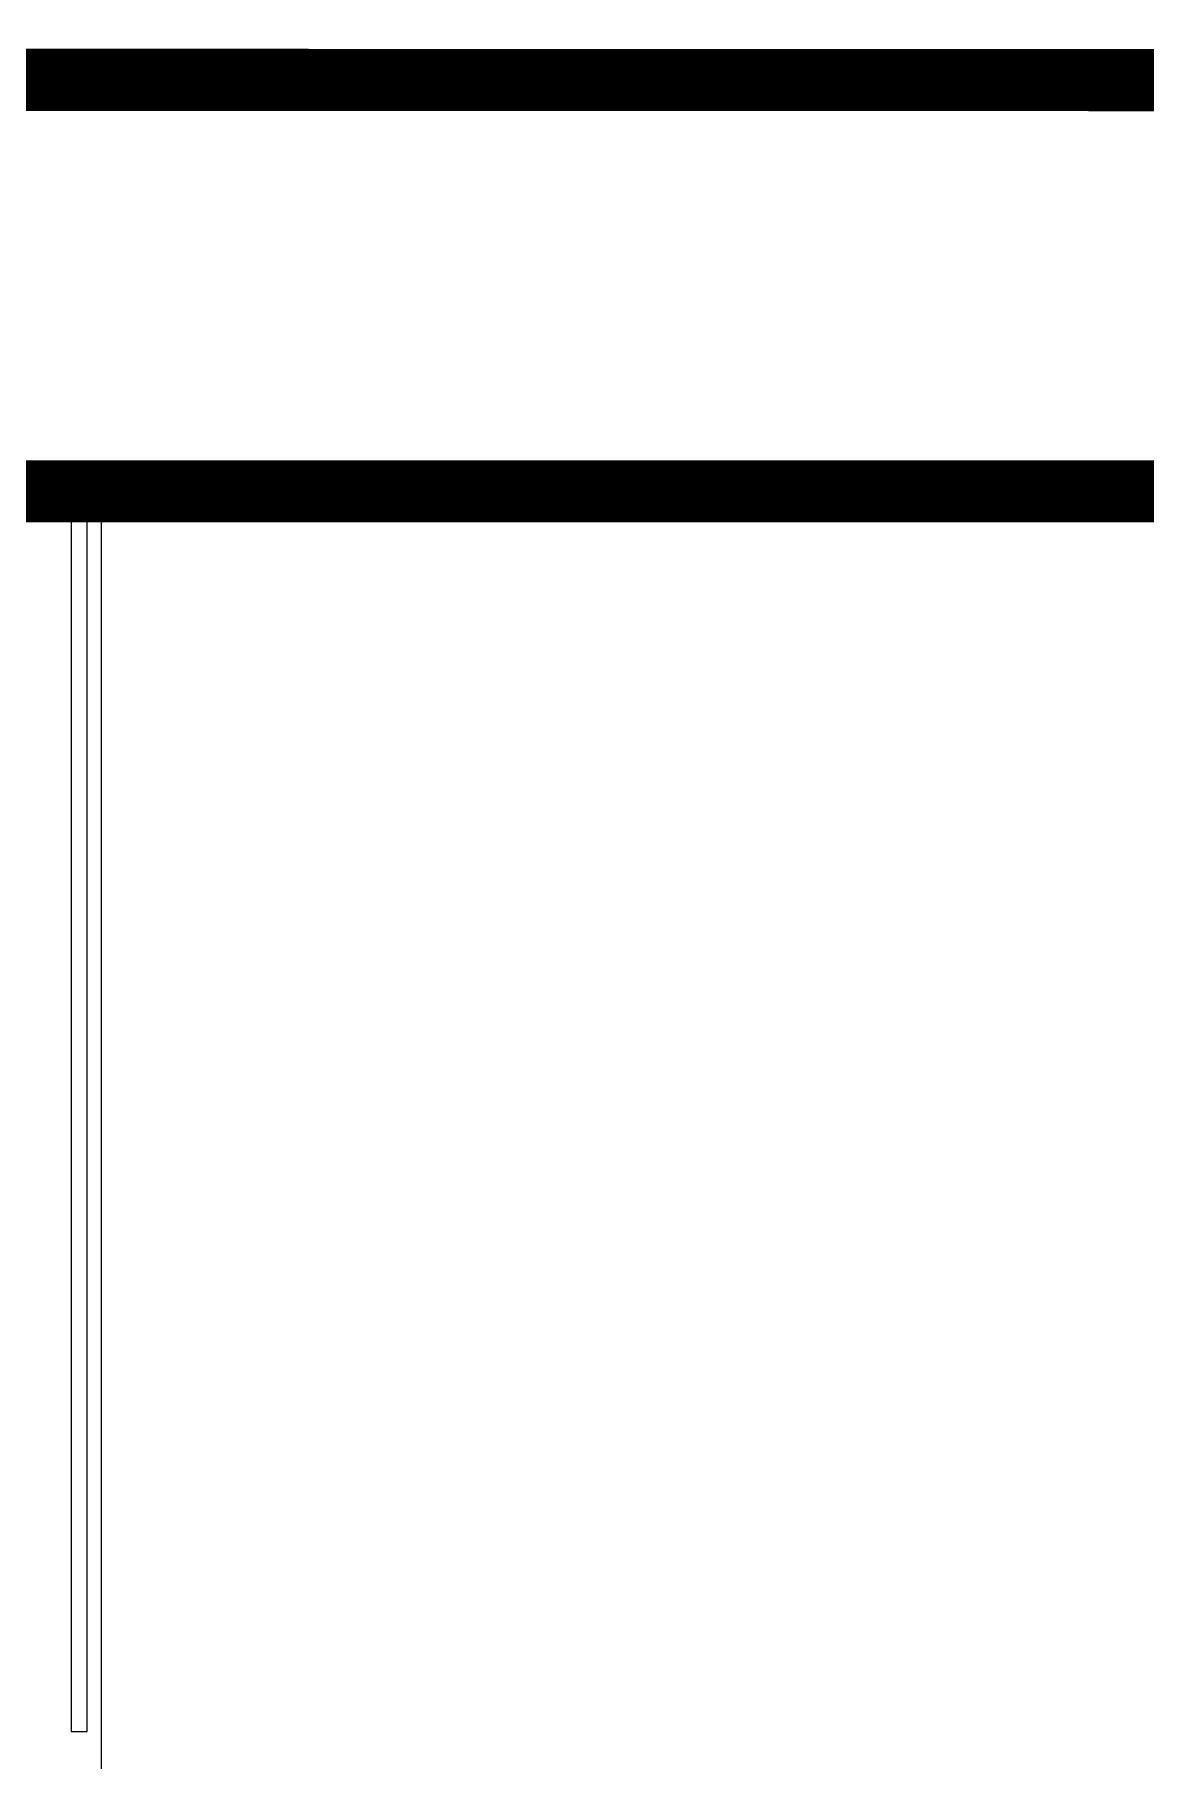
# Model space of a CAD drawing. Header units: metres. Extents: x 8 to 2416, y -346 to 476.
# Drawn here: x 220.58 to 221.116, y -239.049 to -238.216 of the extents above; entities that cross this region are included whole.
import ezdxf

# ---------------------------------------------------------------- set-up
doc = ezdxf.new("R2010")
doc.units = ezdxf.units.M
doc.linetypes.add('0', pattern=[0])
doc.layers.get('0').update_dxf_attribs({"color": 250, "linetype": '0', "lineweight": 20})
doc.layers.add('A-WALL', color=250, linetype='Continuous', lineweight=20)
doc.layers.add('baños', color=140, linetype='Continuous', lineweight=0)
doc.layers.add('REVESTIMIENTO EXTERIOR', color=7, linetype='Continuous', lineweight=5, true_color=0xffdebd)
doc.styles.get("Standard").update_dxf_attribs({"font": 'arial.ttf', "height": 0.1875})

# ---------------------------------------------------------------- blocks, each defined once
blk = doc.blocks.new('PL BASE 2N NASAS 09')
at = {"layer": 'A-WALL'}
for p, q in [((168.48755, -19.21171), (171.9825, -19.21171)), ((168.83755, -19.41171), (171.70755, -19.41171))]:
    blk.add_line(p, q, dxfattribs=at)
at = {"layer": 'baños'}
blk.add_line((170.64755, -20.56171), (170.64755, -19.41081), dxfattribs=at)
blk.add_lwpolyline([(170.63299, -19.41081), (170.63299, -20.01081), (170.64074, -20.01081), (170.64074, -19.41081)], close=True, dxfattribs=at)
at = {"layer": 'baños', "linetype": 'Continuous', "flags": 8}
for tag, p in [('MODELNUMBER', (167.1329, -5.63062, 0)), ('TRADENAME', (167.1329, -5.63066, 0)), ('PRODUCT', (167.1329, -5.6307, 0)), ('MATERIAL', (167.1329, -5.63074, 0)), ('MODELNUMBER', (168.30765, -5.63062, 0)), ('TRADENAME', (168.30765, -5.63066, 0)), ('PRODUCT', (168.30765, -5.6307, 0)), ('MATERIAL', (168.30765, -5.63074, 0))]:
    blk.add_attdef(tag, p, '', height=0.0000254, rotation=180.00008, dxfattribs=at)
blk = doc.blocks.new('PL MUEBLES 2N NASAS 09')
blk.add_blockref('PL BASE 2N NASAS 09', (49.91428, 62.71701))

msp = doc.modelspace()

# ---------------------------------------------------------------- linework, layer by layer
at = {"layer": 'REVESTIMIENTO EXTERIOR', "const_width": 0.03}
msp.add_lwpolyline([(216.55181, -238.23631), (222.9401, -238.23818, 0.414214), (223.0101, -238.16818), (223.0101, -230.07818, -0.395172), (223.05883, -230.03312), (223.8401, -230.03818, 0.639364), (223.9101, -229.96818), (223.9101, -228.80818, 0.414214), (223.8401, -228.73818), (222.7901, -228.73818), (219.81147, -228.73633), (219.81182, -228.17633, 0.414214), (219.77182, -228.13633), (215.30181, -228.13816, 0.414094), (215.26182, -228.17816), (215.26182, -230.16637)], format="xyb", dxfattribs=at)
at = {"layer": 'REVESTIMIENTO EXTERIOR', "color": 30, "true_color": 0xf8991e, "const_width": 0.03}
msp.add_lwpolyline([(221.69132, -238.45681, 0.198912), (221.64182, -238.43631), (218.83182, -238.43631)], format="xyb", dxfattribs=at)

# ---------------------------------------------------------------- block references
at = {"layer": 'REVESTIMIENTO EXTERIOR', "color": 30, "true_color": 0xf8991e}
msp.add_blockref('PL MUEBLES 2N NASAS 09', (0.05, -281.74161), dxfattribs=at)

doc.saveas('drawing.dxf')
